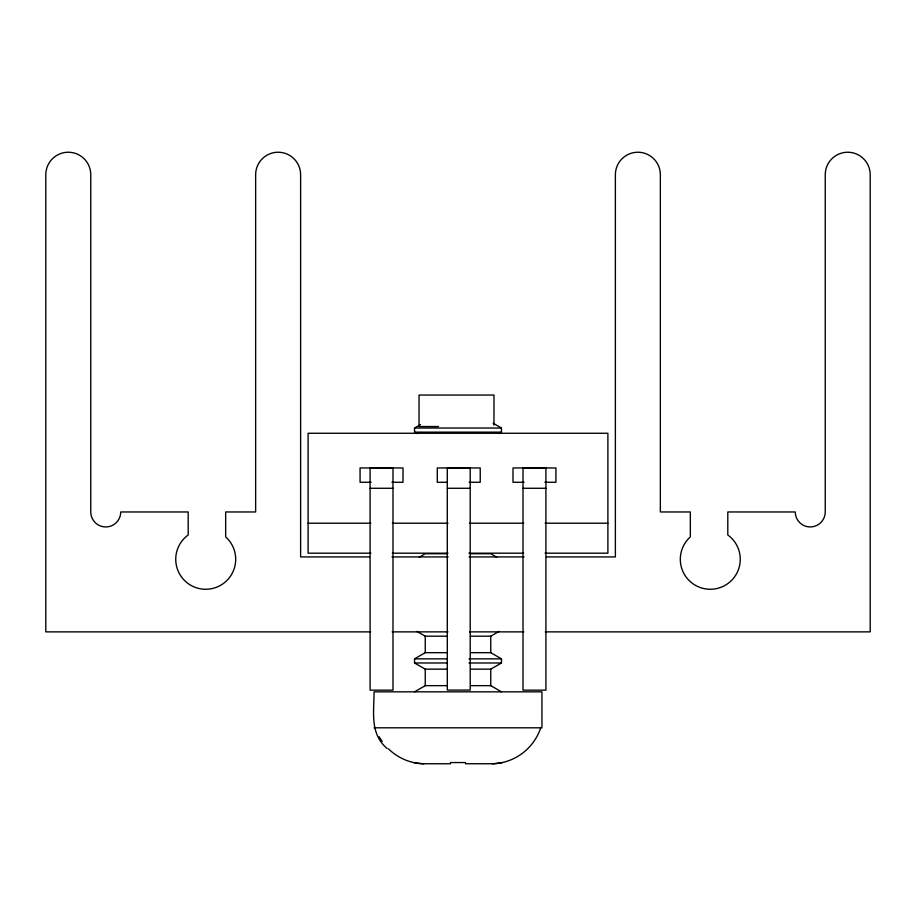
<?xml version="1.0" encoding="UTF-8"?>
<svg xmlns="http://www.w3.org/2000/svg" width="916" height="916" viewBox="0 0 916 916"><rect width="100%" height="100%" fill="white"/><g stroke="black" fill="none" stroke-linecap="round" stroke-linejoin="round"><path stroke-width="1.37" d="M413.7 762.627L413.734 762.559A54.983 54.983 0 0 0 423.776 763.749L450.5 763.772L450.5 762.559L465.5 762.559L465.5 763.738L492.224 763.761A55.933 55.933 0 0 0 498.945 763.154L502.266 762.559A53.277 52.533 -90 0 0 540.761 727.808M416.906 433.52L414.536 432.146L414.536 428.024L420.478 424.589M499.094 433.52L501.464 432.146L501.464 428.024L493.14 423.215M419.288 557.18L425.242 553.745L447.42 553.745M447.42 669.161L425.242 669.161L414.536 662.978L414.536 658.856L425.242 652.673L447.42 652.673M470.813 636.185L490.758 636.185L499.094 631.376M414.536 691.832L425.242 685.649L447.42 685.649M470.813 669.161L490.758 669.161L501.464 662.978L501.464 658.856L490.758 652.673L470.813 652.673M438.546 426.524L419.024 426.524L419.024 395.048L493.976 395.048L493.976 425.093M414.536 428.024L501.464 428.024M414.536 432.146L501.464 432.146M371.14 482.274L360.068 482.274L360.068 467.962L403.006 467.962L403.006 482.274L391.922 482.274M446.974 482.274L437.275 482.274L437.275 467.962L480.224 467.962L480.224 482.274L469.141 482.274M524.078 482.274L512.994 482.274L512.994 467.962L555.932 467.962L555.932 482.274L544.86 482.274M370.087 488.274L392.987 488.274M447.294 488.274L470.206 488.274M523.013 488.274L545.913 488.274M308.108 523.208L370.923 523.208M392.334 523.208L448.004 523.208M469.416 523.208L523.666 523.208M545.077 523.208L607.892 523.208M370.923 553.184L308.108 553.184L308.108 433.268L607.892 433.268L607.892 553.184L545.077 553.184M392.334 553.184L448.004 553.184M468.912 553.184L523.666 553.184M470.813 553.745L490.758 553.745L496.712 557.18M369.469 556.928L300.62 556.928L300.62 174.704A22.488 22.488 0 0 0 278.132 152.228A22.488 22.488 0 0 0 255.644 174.704L255.644 511.964L225.668 511.964L225.668 536.913A29.976 29.976 0 0 1 226.584 580.813A29.976 29.976 0 0 1 182.731 578.534A29.976 29.976 0 0 1 188.204 534.967L188.192 511.964L120.74 511.964A14.988 14.988 0 0 1 105.752 526.952A14.988 14.988 0 0 1 90.764 511.964L90.764 174.704A22.488 22.488 0 0 0 68.288 152.228A22.488 22.488 0 0 0 45.8 174.704L45.8 631.868L370.694 631.868M391.956 556.928L448.164 556.928M469.244 556.928L524.044 556.928M546.531 556.928L615.38 556.928L615.38 174.704A22.488 22.488 0 0 1 637.868 152.228A22.488 22.488 0 0 1 660.356 174.704L660.356 511.964L690.332 511.964L690.332 536.913A29.976 29.976 0 0 0 689.416 580.813A29.976 29.976 0 0 0 733.269 578.534A29.976 29.976 0 0 0 727.796 534.967L727.808 511.964L795.26 511.964A14.988 14.988 0 0 0 810.248 526.952A14.988 14.988 0 0 0 825.236 511.964L825.236 174.704A22.488 22.488 0 0 1 847.712 152.228A22.488 22.488 0 0 1 870.2 174.704L870.2 631.868L545.306 631.868M392.163 631.868L447.981 631.868M469.45 631.868L523.837 631.868M416.906 631.376L425.242 636.185L447.42 636.185M414.536 658.856L447.008 658.856M468.992 658.856L501.464 658.856M414.536 662.978L447.008 662.978M468.992 662.978L501.464 662.978M470.813 685.649L490.758 685.649L501.464 691.832M374.06 727.808L541.94 727.808L541.94 691.832L374.06 691.832C374.003 712.579 369.698 733.705 387.17 748.567M502.3 762.627L502.266 762.559A54.983 54.983 0 0 1 492.224 763.749M490.758 636.185L490.758 652.673M490.758 669.161L490.758 685.649M425.242 636.185L425.242 652.673M425.242 669.161L425.242 685.649M388.476 748.864A53.277 52.533 90 0 0 413.734 762.559L417.055 763.165A55.933 55.933 0 0 0 423.776 763.749M382.167 741.456A53.277 52.533 90 0 1 379.201 736.739M392.987 468.042L370.087 468.042L370.087 690.149L392.987 690.149L392.987 468.03M470.206 468.042L447.294 468.042L447.306 690.092L470.206 690.08L470.206 468.03M545.913 468.042L523.013 468.042L523.013 690.149L545.925 690.149L545.913 468.03"/></g></svg>
